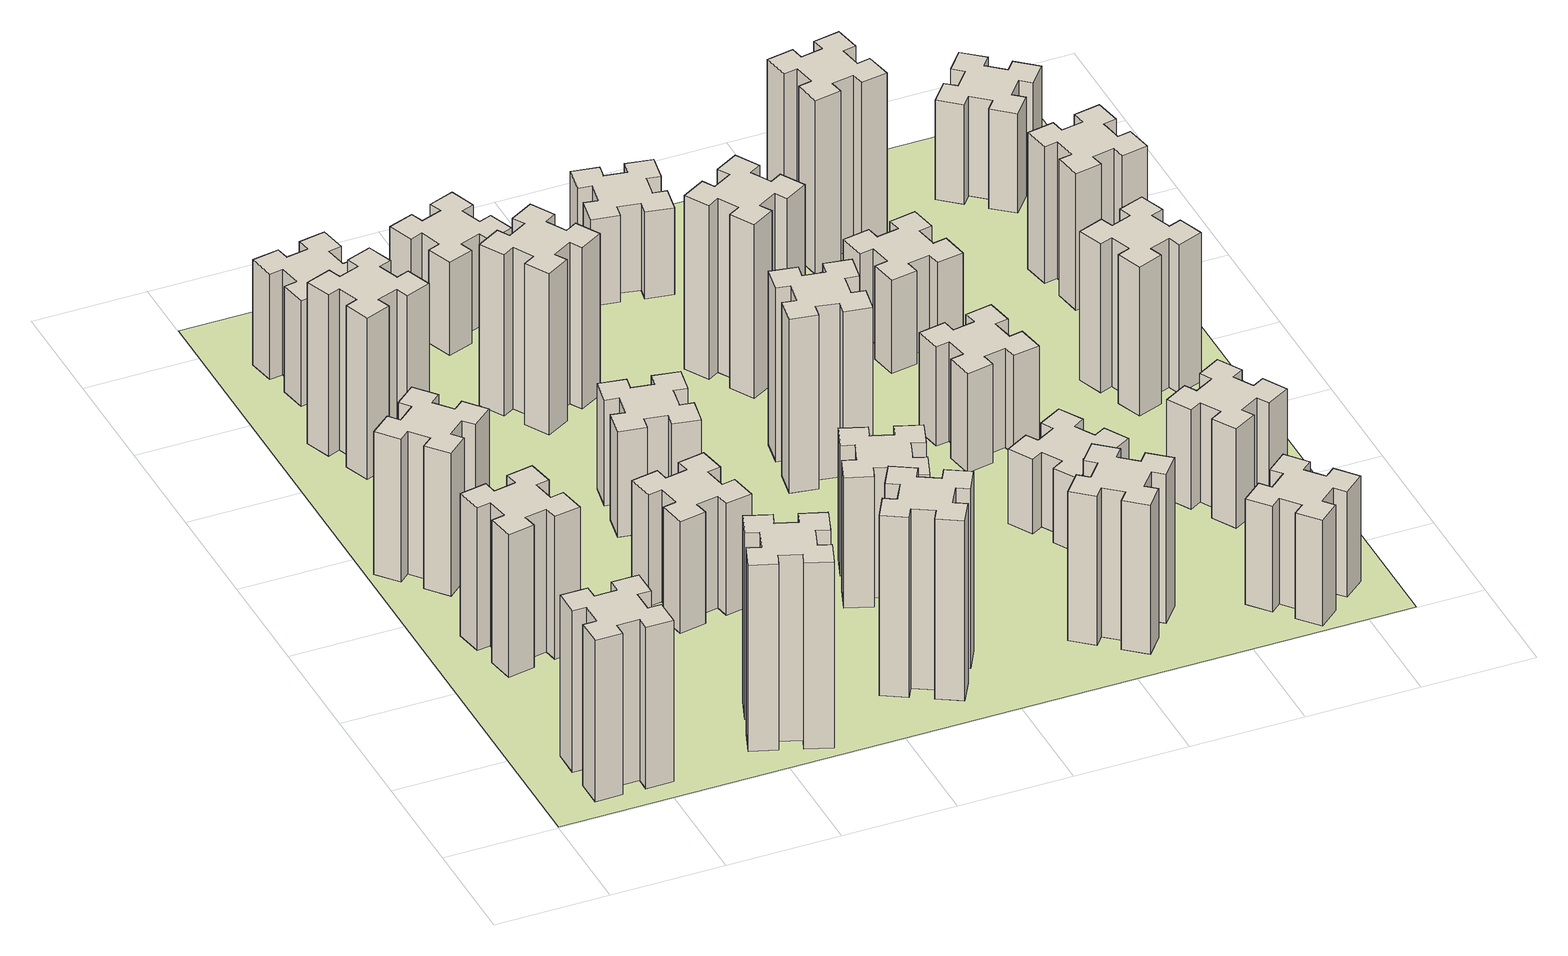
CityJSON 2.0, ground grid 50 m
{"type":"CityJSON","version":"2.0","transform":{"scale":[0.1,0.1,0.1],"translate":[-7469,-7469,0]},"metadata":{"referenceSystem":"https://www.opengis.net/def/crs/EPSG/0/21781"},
"CityObjects":{
"building1":{"type":"Building","attributes":{"class":"1000","function":"1000","usage":"1000","yearOfConstruction":2016,"roofType":"1000","measuredHeight":78,"storeysAboveGround":30,"storeysBelowGround":0},"geometry":[{"type":"Solid","lod":"1","boundaries":[[[[0,1,2,3,4,5,6,7,8,9,10,11,12,13,14,15,16,17,18,19]],[[17,16,20,21]],[[16,15,22,20]],[[15,14,23,22]],[[14,13,24,23]],[[13,12,25,24]],[[12,11,26,25]],[[11,10,27,26]],[[10,9,28,27]],[[9,8,29,28]],[[8,7,30,29]],[[7,6,31,30]],[[6,5,32,31]],[[5,4,33,32]],[[4,3,34,33]],[[3,2,35,34]],[[2,1,36,35]],[[1,0,37,36]],[[0,19,38,37]],[[19,18,39,38]],[[18,17,21,39]],[[24,25,26,27,28,29,30,31,32,33,34,35,36,37,38,39,21,20,22,23]]]]}]},
"building2":{"type":"Building","attributes":{"class":"1000","function":"1000","usage":"1000","yearOfConstruction":2016,"roofType":"1000","measuredHeight":69,"storeysAboveGround":30,"storeysBelowGround":0},"geometry":[{"type":"Solid","lod":"1","boundaries":[[[[40,41,42,43,44,45,46,47,48,49,50,51,52,53,54,55,56,57,58,59]],[[57,56,60,61]],[[56,55,62,60]],[[55,54,63,62]],[[54,53,64,63]],[[53,52,65,64]],[[52,51,66,65]],[[51,50,67,66]],[[50,49,68,67]],[[49,48,69,68]],[[48,47,70,69]],[[47,46,71,70]],[[46,45,72,71]],[[45,44,73,72]],[[44,43,74,73]],[[43,42,75,74]],[[42,41,76,75]],[[41,40,77,76]],[[40,59,78,77]],[[59,58,79,78]],[[58,57,61,79]],[[64,65,66,67,68,69,70,71,72,73,74,75,76,77,78,79,61,60,62,63]]]]}]},
"building3":{"type":"Building","attributes":{"class":"1000","function":"1000","usage":"1000","yearOfConstruction":2016,"roofType":"1000","measuredHeight":69,"storeysAboveGround":30,"storeysBelowGround":0},"geometry":[{"type":"Solid","lod":"1","boundaries":[[[[80,81,82,83,84,85,86,87,88,89,90,91,92,93,94,95,96,97,98,99]],[[97,96,100,101]],[[96,95,102,100]],[[95,94,103,102]],[[94,93,104,103]],[[93,92,105,104]],[[92,91,106,105]],[[91,90,107,106]],[[90,89,108,107]],[[89,88,109,108]],[[88,87,110,109]],[[87,86,111,110]],[[86,85,112,111]],[[85,84,113,112]],[[84,83,114,113]],[[83,82,115,114]],[[82,81,116,115]],[[81,80,117,116]],[[80,99,118,117]],[[99,98,119,118]],[[98,97,101,119]],[[104,105,106,107,108,109,110,111,112,113,114,115,116,117,118,119,101,100,102,103]]]]}]},
"building4":{"type":"Building","attributes":{"class":"1000","function":"1000","usage":"1000","yearOfConstruction":2016,"roofType":"1000","measuredHeight":78,"storeysAboveGround":30,"storeysBelowGround":0},"geometry":[{"type":"Solid","lod":"1","boundaries":[[[[120,121,122,123,124,125,126,127,128,129,130,131,132,133,134,135,136,137,138,139]],[[137,136,140,141]],[[136,135,142,140]],[[135,134,143,142]],[[134,133,144,143]],[[133,132,145,144]],[[132,131,146,145]],[[131,130,147,146]],[[130,129,148,147]],[[129,128,149,148]],[[128,127,150,149]],[[127,126,151,150]],[[126,125,152,151]],[[125,124,153,152]],[[124,123,154,153]],[[123,122,155,154]],[[122,121,156,155]],[[121,120,157,156]],[[120,139,158,157]],[[139,138,159,158]],[[138,137,141,159]],[[144,145,146,147,148,149,150,151,152,153,154,155,156,157,158,159,141,140,142,143]]]]}]},
"building5":{"type":"Building","attributes":{"class":"1000","function":"1000","usage":"1000","yearOfConstruction":2016,"roofType":"1000","measuredHeight":90,"storeysAboveGround":30,"storeysBelowGround":0},"geometry":[{"type":"Solid","lod":"1","boundaries":[[[[160,161,162,163,164,165,166,167,168,169,170,171,172,173,174,175,176,177,178,179]],[[177,176,180,181]],[[176,175,182,180]],[[175,174,183,182]],[[174,173,184,183]],[[173,172,185,184]],[[172,171,186,185]],[[171,170,187,186]],[[170,169,188,187]],[[169,168,189,188]],[[168,167,190,189]],[[167,166,191,190]],[[166,165,192,191]],[[165,164,193,192]],[[164,163,194,193]],[[163,162,195,194]],[[162,161,196,195]],[[161,160,197,196]],[[160,179,198,197]],[[179,178,199,198]],[[178,177,181,199]],[[184,185,186,187,188,189,190,191,192,193,194,195,196,197,198,199,181,180,182,183]]]]}]},
"building6":{"type":"Building","attributes":{"class":"1000","function":"1000","usage":"1000","yearOfConstruction":2016,"roofType":"1000","measuredHeight":51,"storeysAboveGround":30,"storeysBelowGround":0},"geometry":[{"type":"Solid","lod":"1","boundaries":[[[[200,201,202,203,204,205,206,207,208,209,210,211,212,213,214,215,216,217,218,219]],[[217,216,220,221]],[[216,215,222,220]],[[215,214,223,222]],[[214,213,224,223]],[[213,212,225,224]],[[212,211,226,225]],[[211,210,227,226]],[[210,209,228,227]],[[209,208,229,228]],[[208,207,230,229]],[[207,206,231,230]],[[206,205,232,231]],[[205,204,233,232]],[[204,203,234,233]],[[203,202,235,234]],[[202,201,236,235]],[[201,200,237,236]],[[200,219,238,237]],[[219,218,239,238]],[[218,217,221,239]],[[224,225,226,227,228,229,230,231,232,233,234,235,236,237,238,239,221,220,222,223]]]]}]},
"building7":{"type":"Building","attributes":{"class":"1000","function":"1000","usage":"1000","yearOfConstruction":2016,"roofType":"1000","measuredHeight":54,"storeysAboveGround":30,"storeysBelowGround":0},"geometry":[{"type":"Solid","lod":"1","boundaries":[[[[240,241,242,243,244,245,246,247,248,249,250,251,252,253,254,255,256,257,258,259]],[[257,256,260,261]],[[256,255,262,260]],[[255,254,263,262]],[[254,253,264,263]],[[253,252,265,264]],[[252,251,266,265]],[[251,250,267,266]],[[250,249,268,267]],[[249,248,269,268]],[[248,247,270,269]],[[247,246,271,270]],[[246,245,272,271]],[[245,244,273,272]],[[244,243,274,273]],[[243,242,275,274]],[[242,241,276,275]],[[241,240,277,276]],[[240,259,278,277]],[[259,258,279,278]],[[258,257,261,279]],[[264,265,266,267,268,269,270,271,272,273,274,275,276,277,278,279,261,260,262,263]]]]}]},
"building8":{"type":"Building","attributes":{"class":"1000","function":"1000","usage":"1000","yearOfConstruction":2016,"roofType":"1000","measuredHeight":51,"storeysAboveGround":30,"storeysBelowGround":0},"geometry":[{"type":"Solid","lod":"1","boundaries":[[[[280,281,282,283,284,285,286,287,288,289,290,291,292,293,294,295,296,297,298,299]],[[297,296,300,301]],[[296,295,302,300]],[[295,294,303,302]],[[294,293,304,303]],[[293,292,305,304]],[[292,291,306,305]],[[291,290,307,306]],[[290,289,308,307]],[[289,288,309,308]],[[288,287,310,309]],[[287,286,311,310]],[[286,285,312,311]],[[285,284,313,312]],[[284,283,314,313]],[[283,282,315,314]],[[282,281,316,315]],[[281,280,317,316]],[[280,299,318,317]],[[299,298,319,318]],[[298,297,301,319]],[[304,305,306,307,308,309,310,311,312,313,314,315,316,317,318,319,301,300,302,303]]]]}]},
"building9":{"type":"Building","attributes":{"class":"1000","function":"1000","usage":"1000","yearOfConstruction":2016,"roofType":"1000","measuredHeight":87,"storeysAboveGround":30,"storeysBelowGround":0},"geometry":[{"type":"Solid","lod":"1","boundaries":[[[[320,321,322,323,324,325,326,327,328,329,330,331,332,333,334,335,336,337,338,339]],[[337,336,340,341]],[[336,335,342,340]],[[335,334,343,342]],[[334,333,344,343]],[[333,332,345,344]],[[332,331,346,345]],[[331,330,347,346]],[[330,329,348,347]],[[329,328,349,348]],[[328,327,350,349]],[[327,326,351,350]],[[326,325,352,351]],[[325,324,353,352]],[[324,323,354,353]],[[323,322,355,354]],[[322,321,356,355]],[[321,320,357,356]],[[320,339,358,357]],[[339,338,359,358]],[[338,337,341,359]],[[344,345,346,347,348,349,350,351,352,353,354,355,356,357,358,359,341,340,342,343]]]]}]},
"building10":{"type":"Building","attributes":{"class":"1000","function":"1000","usage":"1000","yearOfConstruction":2016,"roofType":"1000","measuredHeight":78,"storeysAboveGround":30,"storeysBelowGround":0},"geometry":[{"type":"Solid","lod":"1","boundaries":[[[[360,361,362,363,364,365,366,367,368,369,370,371,372,373,374,375,376,377,378,379]],[[377,376,380,381]],[[376,375,382,380]],[[375,374,383,382]],[[374,373,384,383]],[[373,372,385,384]],[[372,371,386,385]],[[371,370,387,386]],[[370,369,388,387]],[[369,368,389,388]],[[368,367,390,389]],[[367,366,391,390]],[[366,365,392,391]],[[365,364,393,392]],[[364,363,394,393]],[[363,362,395,394]],[[362,361,396,395]],[[361,360,397,396]],[[360,379,398,397]],[[379,378,399,398]],[[378,377,381,399]],[[384,385,386,387,388,389,390,391,392,393,394,395,396,397,398,399,381,380,382,383]]]]}]},
"building11":{"type":"Building","attributes":{"class":"1000","function":"1000","usage":"1000","yearOfConstruction":2016,"roofType":"1000","measuredHeight":45,"storeysAboveGround":30,"storeysBelowGround":0},"geometry":[{"type":"Solid","lod":"1","boundaries":[[[[400,401,402,403,404,405,406,407,408,409,410,411,412,413,414,415,416,417,418,419]],[[417,416,420,421]],[[416,415,422,420]],[[415,414,423,422]],[[414,413,424,423]],[[413,412,425,424]],[[412,411,426,425]],[[411,410,427,426]],[[410,409,428,427]],[[409,408,429,428]],[[408,407,430,429]],[[407,406,431,430]],[[406,405,432,431]],[[405,404,433,432]],[[404,403,434,433]],[[403,402,435,434]],[[402,401,436,435]],[[401,400,437,436]],[[400,419,438,437]],[[419,418,439,438]],[[418,417,421,439]],[[424,425,426,427,428,429,430,431,432,433,434,435,436,437,438,439,421,420,422,423]]]]}]},
"building12":{"type":"Building","attributes":{"class":"1000","function":"1000","usage":"1000","yearOfConstruction":2016,"roofType":"1000","measuredHeight":63,"storeysAboveGround":30,"storeysBelowGround":0},"geometry":[{"type":"Solid","lod":"1","boundaries":[[[[440,441,442,443,444,445,446,447,448,449,450,451,452,453,454,455,456,457,458,459]],[[457,456,460,461]],[[456,455,462,460]],[[455,454,463,462]],[[454,453,464,463]],[[453,452,465,464]],[[452,451,466,465]],[[451,450,467,466]],[[450,449,468,467]],[[449,448,469,468]],[[448,447,470,469]],[[447,446,471,470]],[[446,445,472,471]],[[445,444,473,472]],[[444,443,474,473]],[[443,442,475,474]],[[442,441,476,475]],[[441,440,477,476]],[[440,459,478,477]],[[459,458,479,478]],[[458,457,461,479]],[[464,465,466,467,468,469,470,471,472,473,474,475,476,477,478,479,461,460,462,463]]]]}]},
"building13":{"type":"Building","attributes":{"class":"1000","function":"1000","usage":"1000","yearOfConstruction":2016,"roofType":"1000","measuredHeight":84,"storeysAboveGround":30,"storeysBelowGround":0},"geometry":[{"type":"Solid","lod":"1","boundaries":[[[[480,481,482,483,484,485,486,487,488,489,490,491,492,493,494,495,496,497,498,499]],[[497,496,500,501]],[[496,495,502,500]],[[495,494,503,502]],[[494,493,504,503]],[[493,492,505,504]],[[492,491,506,505]],[[491,490,507,506]],[[490,489,508,507]],[[489,488,509,508]],[[488,487,510,509]],[[487,486,511,510]],[[486,485,512,511]],[[485,484,513,512]],[[484,483,514,513]],[[483,482,515,514]],[[482,481,516,515]],[[481,480,517,516]],[[480,499,518,517]],[[499,498,519,518]],[[498,497,501,519]],[[504,505,506,507,508,509,510,511,512,513,514,515,516,517,518,519,501,500,502,503]]]]}]},
"building14":{"type":"Building","attributes":{"class":"1000","function":"1000","usage":"1000","yearOfConstruction":2016,"roofType":"1000","measuredHeight":72,"storeysAboveGround":30,"storeysBelowGround":0},"geometry":[{"type":"Solid","lod":"1","boundaries":[[[[520,521,522,523,524,525,526,527,528,529,530,531,532,533,534,535,536,537,538,539]],[[537,536,540,541]],[[536,535,542,540]],[[535,534,543,542]],[[534,533,544,543]],[[533,532,545,544]],[[532,531,546,545]],[[531,530,547,546]],[[530,529,548,547]],[[529,528,549,548]],[[528,527,550,549]],[[527,526,551,550]],[[526,525,552,551]],[[525,524,553,552]],[[524,523,554,553]],[[523,522,555,554]],[[522,521,556,555]],[[521,520,557,556]],[[520,539,558,557]],[[539,538,559,558]],[[538,537,541,559]],[[544,545,546,547,548,549,550,551,552,553,554,555,556,557,558,559,541,540,542,543]]]]}]},
"building15":{"type":"Building","attributes":{"class":"1000","function":"1000","usage":"1000","yearOfConstruction":2016,"roofType":"1000","measuredHeight":84,"storeysAboveGround":30,"storeysBelowGround":0},"geometry":[{"type":"Solid","lod":"1","boundaries":[[[[560,561,562,563,564,565,566,567,568,569,570,571,572,573,574,575,576,577,578,579]],[[577,576,580,581]],[[576,575,582,580]],[[575,574,583,582]],[[574,573,584,583]],[[573,572,585,584]],[[572,571,586,585]],[[571,570,587,586]],[[570,569,588,587]],[[569,568,589,588]],[[568,567,590,589]],[[567,566,591,590]],[[566,565,592,591]],[[565,564,593,592]],[[564,563,594,593]],[[563,562,595,594]],[[562,561,596,595]],[[561,560,597,596]],[[560,579,598,597]],[[579,578,599,598]],[[578,577,581,599]],[[584,585,586,587,588,589,590,591,592,593,594,595,596,597,598,599,581,580,582,583]]]]}]},
"building16":{"type":"Building","attributes":{"class":"1000","function":"1000","usage":"1000","yearOfConstruction":2016,"roofType":"1000","measuredHeight":42,"storeysAboveGround":30,"storeysBelowGround":0},"geometry":[{"type":"Solid","lod":"1","boundaries":[[[[600,601,602,603,604,605,606,607,608,609,610,611,612,613,614,615,616,617,618,619]],[[617,616,620,621]],[[616,615,622,620]],[[615,614,623,622]],[[614,613,624,623]],[[613,612,625,624]],[[612,611,626,625]],[[611,610,627,626]],[[610,609,628,627]],[[609,608,629,628]],[[608,607,630,629]],[[607,606,631,630]],[[606,605,632,631]],[[605,604,633,632]],[[604,603,634,633]],[[603,602,635,634]],[[602,601,636,635]],[[601,600,637,636]],[[600,619,638,637]],[[619,618,639,638]],[[618,617,621,639]],[[624,625,626,627,628,629,630,631,632,633,634,635,636,637,638,639,621,620,622,623]]]]}]},
"building17":{"type":"Building","attributes":{"class":"1000","function":"1000","usage":"1000","yearOfConstruction":2016,"roofType":"1000","measuredHeight":36,"storeysAboveGround":30,"storeysBelowGround":0},"geometry":[{"type":"Solid","lod":"1","boundaries":[[[[640,641,642,643,644,645,646,647,648,649,650,651,652,653,654,655,656,657,658,659]],[[657,656,660,661]],[[656,655,662,660]],[[655,654,663,662]],[[654,653,664,663]],[[653,652,665,664]],[[652,651,666,665]],[[651,650,667,666]],[[650,649,668,667]],[[649,648,669,668]],[[648,647,670,669]],[[647,646,671,670]],[[646,645,672,671]],[[645,644,673,672]],[[644,643,674,673]],[[643,642,675,674]],[[642,641,676,675]],[[641,640,677,676]],[[640,659,678,677]],[[659,658,679,678]],[[658,657,661,679]],[[664,665,666,667,668,669,670,671,672,673,674,675,676,677,678,679,661,660,662,663]]]]}]},
"building18":{"type":"Building","attributes":{"class":"1000","function":"1000","usage":"1000","yearOfConstruction":2016,"roofType":"1000","measuredHeight":48,"storeysAboveGround":30,"storeysBelowGround":0},"geometry":[{"type":"Solid","lod":"1","boundaries":[[[[680,681,682,683,684,685,686,687,688,689,690,691,692,693,694,695,696,697,698,699]],[[697,696,700,701]],[[696,695,702,700]],[[695,694,703,702]],[[694,693,704,703]],[[693,692,705,704]],[[692,691,706,705]],[[691,690,707,706]],[[690,689,708,707]],[[689,688,709,708]],[[688,687,710,709]],[[687,686,711,710]],[[686,685,712,711]],[[685,684,713,712]],[[684,683,714,713]],[[683,682,715,714]],[[682,681,716,715]],[[681,680,717,716]],[[680,699,718,717]],[[699,698,719,718]],[[698,697,701,719]],[[704,705,706,707,708,709,710,711,712,713,714,715,716,717,718,719,701,700,702,703]]]]}]},
"building19":{"type":"Building","attributes":{"class":"1000","function":"1000","usage":"1000","yearOfConstruction":2016,"roofType":"1000","measuredHeight":45,"storeysAboveGround":30,"storeysBelowGround":0},"geometry":[{"type":"Solid","lod":"1","boundaries":[[[[720,721,722,723,724,725,726,727,728,729,730,731,732,733,734,735,736,737,738,739]],[[737,736,740,741]],[[736,735,742,740]],[[735,734,743,742]],[[734,733,744,743]],[[733,732,745,744]],[[732,731,746,745]],[[731,730,747,746]],[[730,729,748,747]],[[729,728,749,748]],[[728,727,750,749]],[[727,726,751,750]],[[726,725,752,751]],[[725,724,753,752]],[[724,723,754,753]],[[723,722,755,754]],[[722,721,756,755]],[[721,720,757,756]],[[720,739,758,757]],[[739,738,759,758]],[[738,737,741,759]],[[744,745,746,747,748,749,750,751,752,753,754,755,756,757,758,759,741,740,742,743]]]]}]},
"building20":{"type":"Building","attributes":{"class":"1000","function":"1000","usage":"1000","yearOfConstruction":2016,"roofType":"1000","measuredHeight":51,"storeysAboveGround":30,"storeysBelowGround":0},"geometry":[{"type":"Solid","lod":"1","boundaries":[[[[760,761,762,763,764,765,766,767,768,769,770,771,772,773,774,775,776,777,778,779]],[[777,776,780,781]],[[776,775,782,780]],[[775,774,783,782]],[[774,773,784,783]],[[773,772,785,784]],[[772,771,786,785]],[[771,770,787,786]],[[770,769,788,787]],[[769,768,789,788]],[[768,767,790,789]],[[767,766,791,790]],[[766,765,792,791]],[[765,764,793,792]],[[764,763,794,793]],[[763,762,795,794]],[[762,761,796,795]],[[761,760,797,796]],[[760,779,798,797]],[[779,778,799,798]],[[778,777,781,799]],[[784,785,786,787,788,789,790,791,792,793,794,795,796,797,798,799,781,780,782,783]]]]}]},
"building21":{"type":"Building","attributes":{"class":"1000","function":"1000","usage":"1000","yearOfConstruction":2016,"roofType":"1000","measuredHeight":84,"storeysAboveGround":30,"storeysBelowGround":0},"geometry":[{"type":"Solid","lod":"1","boundaries":[[[[800,801,802,803,804,805,806,807,808,809,810,811,812,813,814,815,816,817,818,819]],[[817,816,820,821]],[[816,815,822,820]],[[815,814,823,822]],[[814,813,824,823]],[[813,812,825,824]],[[812,811,826,825]],[[811,810,827,826]],[[810,809,828,827]],[[809,808,829,828]],[[808,807,830,829]],[[807,806,831,830]],[[806,805,832,831]],[[805,804,833,832]],[[804,803,834,833]],[[803,802,835,834]],[[802,801,836,835]],[[801,800,837,836]],[[800,819,838,837]],[[819,818,839,838]],[[818,817,821,839]],[[824,825,826,827,828,829,830,831,832,833,834,835,836,837,838,839,821,820,822,823]]]]}]},
"building22":{"type":"Building","attributes":{"class":"1000","function":"1000","usage":"1000","yearOfConstruction":2016,"roofType":"1000","measuredHeight":48,"storeysAboveGround":30,"storeysBelowGround":0},"geometry":[{"type":"Solid","lod":"1","boundaries":[[[[840,841,842,843,844,845,846,847,848,849,850,851,852,853,854,855,856,857,858,859]],[[857,856,860,861]],[[856,855,862,860]],[[855,854,863,862]],[[854,853,864,863]],[[853,852,865,864]],[[852,851,866,865]],[[851,850,867,866]],[[850,849,868,867]],[[849,848,869,868]],[[848,847,870,869]],[[847,846,871,870]],[[846,845,872,871]],[[845,844,873,872]],[[844,843,874,873]],[[843,842,875,874]],[[842,841,876,875]],[[841,840,877,876]],[[840,859,878,877]],[[859,858,879,878]],[[858,857,861,879]],[[864,865,866,867,868,869,870,871,872,873,874,875,876,877,878,879,861,860,862,863]]]]}]},
"building23":{"type":"Building","attributes":{"class":"1000","function":"1000","usage":"1000","yearOfConstruction":2016,"roofType":"1000","measuredHeight":72,"storeysAboveGround":30,"storeysBelowGround":0},"geometry":[{"type":"Solid","lod":"1","boundaries":[[[[880,881,882,883,884,885,886,887,888,889,890,891,892,893,894,895,896,897,898,899]],[[897,896,900,901]],[[896,895,902,900]],[[895,894,903,902]],[[894,893,904,903]],[[893,892,905,904]],[[892,891,906,905]],[[891,890,907,906]],[[890,889,908,907]],[[889,888,909,908]],[[888,887,910,909]],[[887,886,911,910]],[[886,885,912,911]],[[885,884,913,912]],[[884,883,914,913]],[[883,882,915,914]],[[882,881,916,915]],[[881,880,917,916]],[[880,899,918,917]],[[899,898,919,918]],[[898,897,901,919]],[[904,905,906,907,908,909,910,911,912,913,914,915,916,917,918,919,901,900,902,903]]]]}]},
"building24":{"type":"Building","attributes":{"class":"1000","function":"1000","usage":"1000","yearOfConstruction":2016,"roofType":"1000","measuredHeight":66,"storeysAboveGround":30,"storeysBelowGround":0},"geometry":[{"type":"Solid","lod":"1","boundaries":[[[[920,921,922,923,924,925,926,927,928,929,930,931,932,933,934,935,936,937,938,939]],[[937,936,940,941]],[[936,935,942,940]],[[935,934,943,942]],[[934,933,944,943]],[[933,932,945,944]],[[932,931,946,945]],[[931,930,947,946]],[[930,929,948,947]],[[929,928,949,948]],[[928,927,950,949]],[[927,926,951,950]],[[926,925,952,951]],[[925,924,953,952]],[[924,923,954,953]],[[923,922,955,954]],[[922,921,956,955]],[[921,920,957,956]],[[920,939,958,957]],[[939,938,959,958]],[[938,937,941,959]],[[944,945,946,947,948,949,950,951,952,953,954,955,956,957,958,959,941,940,942,943]]]]}]},
"building25":{"type":"Building","attributes":{"class":"1000","function":"1000","usage":"1000","yearOfConstruction":2016,"roofType":"1000","measuredHeight":48,"storeysAboveGround":30,"storeysBelowGround":0},"geometry":[{"type":"Solid","lod":"1","boundaries":[[[[960,961,962,963,964,965,966,967,968,969,970,971,972,973,974,975,976,977,978,979]],[[977,976,980,981]],[[976,975,982,980]],[[975,974,983,982]],[[974,973,984,983]],[[973,972,985,984]],[[972,971,986,985]],[[971,970,987,986]],[[970,969,988,987]],[[969,968,989,988]],[[968,967,990,989]],[[967,966,991,990]],[[966,965,992,991]],[[965,964,993,992]],[[964,963,994,993]],[[963,962,995,994]],[[962,961,996,995]],[[961,960,997,996]],[[960,979,998,997]],[[979,978,999,998]],[[978,977,981,999]],[[984,985,986,987,988,989,990,991,992,993,994,995,996,997,998,999,981,980,982,983]]]]}]},
"landuse1":{"type":"LandUse","attributes":{"name":"plot1","function":"1010"},"geometry":[{"type":"MultiSurface","lod":"1","boundaries":[[[1000,1001,1002,1003]]]}]}
},
"vertices":[
[265,325,0],[265,225,0],[205,225,0],[205,105,0],[325,105,0],[325,165,0],[425,165,0],[425,105,0],[545,105,0],[545,225,0],[485,225,0],[485,325,0],[545,325,0],[545,445,0],[425,445,0],[425,385,0],[325,385,0],[325,445,0],[205,445,0],[205,325,0],[325,385,780],[325,445,780],[425,385,780],[425,445,780],[545,445,780],[545,325,780],[485,325,780],[485,225,780],[545,225,780],[545,105,780],[425,105,780],[425,165,780],[325,165,780],[325,105,780],[205,105,780],[205,225,780],[265,225,780],[265,325,780],[205,325,780],[205,445,780],
[492,1185,0],[475,1284,0],[534,1294,0],[513,1412,0],[395,1391,0],[405,1332,0],[307,1315,0],[297,1374,0],[178,1353,0],[199,1235,0],[258,1245,0],[276,1147,0],[217,1137,0],[237,1018,0],[356,1039,0],[345,1098,0],[444,1116,0],[454,1057,0],[572,1077,0],[551,1196,0],[444,1116,690],[454,1057,690],[345,1098,690],[356,1039,690],[237,1018,690],[217,1137,690],[276,1147,690],[258,1245,690],[199,1235,690],[178,1353,690],[297,1374,690],[307,1315,690],[405,1332,690],[395,1391,690],[513,1412,690],[534,1294,690],[475,1284,690],[492,1185,690],[551,1196,690],[572,1077,690],
[308,1739,0],[384,1803,0],[423,1757,0],[515,1834,0],[438,1926,0],[392,1888,0],[327,1964,0],[373,2003,0],[296,2095,0],[204,2018,0],[243,1972,0],[166,1907,0],[128,1953,0],[36,1876,0],[113,1784,0],[159,1823,0],[223,1746,0],[177,1708,0],[254,1616,0],[346,1693,0],[223,1746,690],[177,1708,690],[159,1823,690],[113,1784,690],[36,1876,690],[128,1953,690],[166,1907,690],[243,1972,690],[204,2018,690],[296,2095,690],[373,2003,690],[327,1964,690],[392,1888,690],[438,1926,690],[515,1834,690],[423,1757,690],[384,1803,690],[308,1739,690],[346,1693,690],[254,1616,690],
[385,2816,0],[291,2782,0],[270,2838,0],[157,2797,0],[199,2684,0],[255,2705,0],[289,2611,0],[233,2590,0],[274,2477,0],[387,2519,0],[366,2575,0],[460,2609,0],[480,2553,0],[593,2594,0],[552,2707,0],[496,2686,0],[462,2780,0],[518,2800,0],[477,2913,0],[364,2872,0],[462,2780,780],[518,2800,780],[496,2686,780],[552,2707,780],[593,2594,780],[480,2553,780],[460,2609,780],[366,2575,780],[387,2519,780],[274,2477,780],[233,2590,780],[289,2611,780],[255,2705,780],[199,2684,780],[157,2797,780],[270,2838,780],[291,2782,780],[385,2816,780],[364,2872,780],[477,2913,780],
[1029,360,0],[995,266,0],[939,287,0],[897,174,0],[1010,133,0],[1031,189,0],[1125,155,0],[1104,99,0],[1217,57,0],[1258,170,0],[1202,191,0],[1236,285,0],[1292,264,0],[1333,377,0],[1220,418,0],[1200,362,0],[1106,396,0],[1127,452,0],[1014,493,0],[973,380,0],[1106,396,900],[1127,452,900],[1200,362,900],[1220,418,900],[1333,377,900],[1292,264,900],[1236,285,900],[1202,191,900],[1258,170,900],[1217,57,900],[1104,99,900],[1125,155,900],[1031,189,900],[1010,133,900],[897,174,900],[939,287,900],[995,266,900],[1029,360,900],[973,380,900],[1014,493,900],
[258,3265,0],[276,3167,0],[217,3157,0],[237,3038,0],[356,3059,0],[345,3118,0],[444,3136,0],[454,3077,0],[572,3097,0],[551,3216,0],[492,3205,0],[475,3304,0],[534,3314,0],[513,3432,0],[395,3411,0],[405,3352,0],[307,3335,0],[297,3394,0],[178,3373,0],[199,3255,0],[307,3335,510],[297,3394,510],[405,3352,510],[395,3411,510],[513,3432,510],[534,3314,510],[475,3304,510],[492,3205,510],[551,3216,510],[572,3097,510],[454,3077,510],[444,3136,510],[345,3118,510],[356,3059,510],[237,3038,510],[217,3157,510],[276,3167,510],[258,3265,510],[199,3255,510],[178,3373,510],
[1232,1185,0],[1215,1284,0],[1274,1294,0],[1253,1412,0],[1135,1391,0],[1145,1332,0],[1047,1315,0],[1037,1374,0],[918,1353,0],[939,1235,0],[998,1245,0],[1016,1147,0],[957,1137,0],[977,1018,0],[1096,1039,0],[1085,1098,0],[1184,1116,0],[1194,1057,0],[1312,1077,0],[1291,1196,0],[1184,1116,540],[1194,1057,540],[1085,1098,540],[1096,1039,540],[977,1018,540],[957,1137,540],[1016,1147,540],[998,1245,540],[939,1235,540],[918,1353,540],[1037,1374,540],[1047,1315,540],[1145,1332,540],[1135,1391,540],[1253,1412,540],[1274,1294,540],[1215,1284,540],[1232,1185,540],[1291,1196,540],[1312,1077,540],
[1315,1787,0],[1332,1885,0],[1391,1875,0],[1412,1993,0],[1294,2014,0],[1284,1955,0],[1185,1972,0],[1196,2031,0],[1077,2052,0],[1057,1934,0],[1116,1924,0],[1098,1825,0],[1039,1836,0],[1018,1717,0],[1137,1697,0],[1147,1756,0],[1245,1738,0],[1235,1679,0],[1353,1658,0],[1374,1777,0],[1245,1738,510],[1235,1679,510],[1147,1756,510],[1137,1697,510],[1018,1717,510],[1039,1836,510],[1098,1825,510],[1116,1924,510],[1057,1934,510],[1077,2052,510],[1196,2031,510],[1185,1972,510],[1284,1955,510],[1294,2014,510],[1412,1993,510],[1391,1875,510],[1332,1885,510],[1315,1787,510],[1374,1777,510],[1353,1658,510],
[1657,305,0],[1744,255,0],[1714,203,0],[1818,143,0],[1878,247,0],[1826,277,0],[1876,364,0],[1928,334,0],[1988,438,0],[1884,498,0],[1854,446,0],[1767,496,0],[1797,548,0],[1693,608,0],[1633,504,0],[1685,474,0],[1635,387,0],[1583,417,0],[1523,313,0],[1627,253,0],[1635,387,870],[1583,417,870],[1685,474,870],[1633,504,870],[1693,608,870],[1797,548,870],[1767,496,870],[1854,446,870],[1884,498,870],[1988,438,870],[1928,334,870],[1876,364,870],[1826,277,870],[1878,247,870],[1818,143,870],[1714,203,870],[1744,255,870],[1657,305,870],[1627,253,870],[1523,313,870],
[1236,2707,0],[1186,2794,0],[1238,2824,0],[1178,2928,0],[1074,2868,0],[1104,2816,0],[1017,2766,0],[987,2818,0],[883,2758,0],[943,2654,0],[995,2684,0],[1045,2597,0],[993,2567,0],[1053,2463,0],[1157,2523,0],[1127,2575,0],[1214,2625,0],[1244,2573,0],[1348,2633,0],[1288,2737,0],[1214,2625,780],[1244,2573,780],[1127,2575,780],[1157,2523,780],[1053,2463,780],[993,2567,780],[1045,2597,780],[995,2684,780],[943,2654,780],[883,2758,780],[987,2818,780],[1017,2766,780],[1104,2816,780],[1074,2868,780],[1178,2928,780],[1238,2824,780],[1186,2794,780],[1236,2707,780],[1288,2737,780],[1348,2633,780],
[1136,3326,0],[1102,3420,0],[1158,3440,0],[1117,3553,0],[1004,3512,0],[1025,3456,0],[931,3422,0],[910,3478,0],[797,3437,0],[839,3324,0],[895,3345,0],[929,3251,0],[873,3230,0],[914,3117,0],[1027,3159,0],[1006,3215,0],[1100,3249,0],[1120,3193,0],[1233,3234,0],[1192,3347,0],[1100,3249,450],[1120,3193,450],[1006,3215,450],[1027,3159,450],[914,3117,450],[873,3230,450],[929,3251,450],[895,3345,450],[839,3324,450],[797,3437,450],[910,3478,450],[931,3422,450],[1025,3456,450],[1004,3512,450],[1117,3553,450],[1158,3440,450],[1102,3420,450],[1136,3326,450],[1192,3347,450],[1233,3234,450],
[1940,1102,0],[1846,1136,0],[1867,1192,0],[1754,1233,0],[1713,1120,0],[1769,1100,0],[1735,1006,0],[1679,1027,0],[1637,914,0],[1750,873,0],[1771,929,0],[1865,895,0],[1844,839,0],[1957,797,0],[1998,910,0],[1942,931,0],[1976,1025,0],[2032,1004,0],[2073,1117,0],[1960,1158,0],[1976,1025,630],[2032,1004,630],[1942,931,630],[1998,910,630],[1957,797,630],[1844,839,630],[1865,895,630],[1771,929,630],[1750,873,630],[1637,914,630],[1679,1027,630],[1735,1006,630],[1769,1100,630],[1713,1120,630],[1754,1233,630],[1867,1192,630],[1846,1136,630],[1940,1102,630],[1960,1158,630],[2073,1117,630],
[1856,1924,0],[1838,1825,0],[1779,1836,0],[1758,1717,0],[1877,1697,0],[1887,1756,0],[1985,1738,0],[1975,1679,0],[2093,1658,0],[2114,1777,0],[2055,1787,0],[2072,1885,0],[2131,1875,0],[2152,1993,0],[2034,2014,0],[2024,1955,0],[1925,1972,0],[1936,2031,0],[1817,2052,0],[1797,1934,0],[1925,1972,840],[1936,2031,840],[2024,1955,840],[2034,2014,840],[2152,1993,840],[2131,1875,840],[2072,1885,840],[2055,1787,840],[2114,1777,840],[2093,1658,840],[1975,1679,840],[1985,1738,840],[1887,1756,840],[1877,1697,840],[1758,1717,840],[1779,1836,840],[1838,1825,840],[1856,1924,840],[1797,1934,840],[1817,2052,840],
[2486,323,0],[2563,259,0],[2524,213,0],[2616,136,0],[2693,228,0],[2647,266,0],[2712,343,0],[2758,304,0],[2835,396,0],[2743,473,0],[2704,427,0],[2628,492,0],[2666,538,0],[2574,615,0],[2497,523,0],[2543,484,0],[2479,408,0],[2433,446,0],[2356,354,0],[2448,277,0],[2479,408,720],[2433,446,720],[2543,484,720],[2497,523,720],[2574,615,720],[2666,538,720],[2628,492,720],[2704,427,720],[2743,473,720],[2835,396,720],[2758,304,720],[2712,343,720],[2647,266,720],[2693,228,720],[2616,136,720],[2524,213,720],[2563,259,720],[2486,323,720],[2448,277,720],[2356,354,720],
[1967,2475,0],[2054,2525,0],[2084,2473,0],[2188,2533,0],[2128,2637,0],[2076,2607,0],[2026,2694,0],[2078,2724,0],[2018,2828,0],[1914,2768,0],[1944,2716,0],[1857,2666,0],[1827,2718,0],[1723,2658,0],[1783,2554,0],[1835,2584,0],[1885,2497,0],[1833,2467,0],[1893,2363,0],[1997,2423,0],[1885,2497,840],[1833,2467,840],[1835,2584,840],[1783,2554,840],[1723,2658,840],[1827,2718,840],[1857,2666,840],[1944,2716,840],[1914,2768,840],[2018,2828,840],[2078,2724,840],[2026,2694,840],[2076,2607,840],[2128,2637,840],[2188,2533,840],[2084,2473,840],[2054,2525,840],[1967,2475,840],[1997,2423,840],[1893,2363,840],
[1687,3236,0],[1785,3218,0],[1775,3159,0],[1893,3138,0],[1914,3257,0],[1855,3267,0],[1872,3365,0],[1931,3355,0],[1952,3473,0],[1834,3494,0],[1824,3435,0],[1725,3452,0],[1736,3511,0],[1617,3532,0],[1597,3414,0],[1656,3404,0],[1638,3305,0],[1579,3316,0],[1558,3197,0],[1677,3177,0],[1638,3305,420],[1579,3316,420],[1656,3404,420],[1597,3414,420],[1617,3532,420],[1736,3511,420],[1725,3452,420],[1824,3435,420],[1834,3494,420],[1952,3473,420],[1931,3355,420],[1872,3365,420],[1855,3267,420],[1914,3257,420],[1893,3138,420],[1775,3159,420],[1785,3218,420],[1687,3236,420],[1677,3177,420],[1558,3197,420],
[2575,1104,0],[2625,1017,0],[2573,987,0],[2633,883,0],[2737,943,0],[2707,995,0],[2794,1045,0],[2824,993,0],[2928,1053,0],[2868,1157,0],[2816,1127,0],[2766,1214,0],[2818,1244,0],[2758,1348,0],[2654,1288,0],[2684,1236,0],[2597,1186,0],[2567,1238,0],[2463,1178,0],[2523,1074,0],[2597,1186,360],[2567,1238,360],[2684,1236,360],[2654,1288,360],[2758,1348,360],[2818,1244,360],[2766,1214,360],[2816,1127,360],[2868,1157,360],[2928,1053,360],[2824,993,360],[2794,1045,360],[2707,995,360],[2737,943,360],[2633,883,360],[2573,987,360],[2625,1017,360],[2575,1104,360],[2523,1074,360],[2463,1178,360],
[2625,1872,0],[2527,1855,0],[2517,1914,0],[2398,1893,0],[2419,1775,0],[2478,1785,0],[2496,1687,0],[2437,1677,0],[2457,1558,0],[2576,1579,0],[2565,1638,0],[2664,1656,0],[2674,1597,0],[2792,1617,0],[2771,1736,0],[2712,1725,0],[2695,1824,0],[2754,1834,0],[2733,1952,0],[2615,1931,0],[2695,1824,480],[2754,1834,480],[2712,1725,480],[2771,1736,480],[2792,1617,480],[2674,1597,480],[2664,1656,480],[2565,1638,480],[2576,1579,480],[2457,1558,480],[2437,1677,480],[2496,1687,480],[2478,1785,480],[2419,1775,480],[2398,1893,480],[2517,1914,480],[2527,1855,480],[2625,1872,480],[2615,1931,480],[2733,1952,480],
[2565,2378,0],[2664,2396,0],[2674,2337,0],[2792,2357,0],[2771,2476,0],[2712,2465,0],[2695,2564,0],[2754,2574,0],[2733,2692,0],[2615,2671,0],[2625,2612,0],[2527,2595,0],[2517,2654,0],[2398,2633,0],[2419,2515,0],[2478,2525,0],[2496,2427,0],[2437,2417,0],[2457,2298,0],[2576,2319,0],[2496,2427,450],[2437,2417,450],[2478,2525,450],[2419,2515,450],[2398,2633,450],[2517,2654,450],[2527,2595,450],[2625,2612,450],[2615,2671,450],[2733,2692,450],[2754,2574,450],[2695,2564,450],[2712,2465,450],[2771,2476,450],[2792,2357,450],[2674,2337,450],[2664,2396,450],[2565,2378,450],[2576,2319,450],[2457,2298,450],
[3368,159,0],[3444,223,0],[3483,177,0],[3575,254,0],[3498,346,0],[3452,308,0],[3387,384,0],[3433,423,0],[3356,515,0],[3264,438,0],[3303,392,0],[3226,327,0],[3188,373,0],[3096,296,0],[3173,204,0],[3219,243,0],[3283,166,0],[3237,128,0],[3314,36,0],[3406,113,0],[3283,166,510],[3237,128,510],[3219,243,510],[3173,204,510],[3096,296,510],[3188,373,510],[3226,327,510],[3303,392,510],[3264,438,510],[3356,515,510],[3433,423,510],[3387,384,510],[3452,308,510],[3498,346,510],[3575,254,510],[3483,177,510],[3444,223,510],[3368,159,510],[3406,113,510],[3314,36,510],
[2478,3265,0],[2496,3167,0],[2437,3157,0],[2457,3038,0],[2576,3059,0],[2565,3118,0],[2664,3136,0],[2674,3077,0],[2792,3097,0],[2771,3216,0],[2712,3205,0],[2695,3304,0],[2754,3314,0],[2733,3432,0],[2615,3411,0],[2625,3352,0],[2527,3335,0],[2517,3394,0],[2398,3373,0],[2419,3255,0],[2527,3335,840],[2517,3394,840],[2625,3352,840],[2615,3411,840],[2733,3432,840],[2754,3314,840],[2695,3304,840],[2712,3205,840],[2771,3216,840],[2792,3097,840],[2674,3077,840],[2664,3136,840],[2565,3118,840],[2576,3059,840],[2457,3038,840],[2437,3157,840],[2496,3167,840],[2478,3265,840],[2419,3255,840],[2398,3373,840],
[3456,1027,0],[3406,1114,0],[3458,1144,0],[3398,1248,0],[3294,1188,0],[3324,1136,0],[3237,1086,0],[3207,1138,0],[3103,1078,0],[3163,974,0],[3215,1004,0],[3265,917,0],[3213,887,0],[3273,783,0],[3377,843,0],[3347,895,0],[3434,945,0],[3464,893,0],[3568,953,0],[3508,1057,0],[3434,945,480],[3464,893,480],[3347,895,480],[3377,843,480],[3273,783,480],[3213,887,480],[3265,917,480],[3215,1004,480],[3163,974,480],[3103,1078,480],[3207,1138,480],[3237,1086,480],[3324,1136,480],[3294,1188,480],[3398,1248,480],[3458,1144,480],[3406,1114,480],[3456,1027,480],[3508,1057,480],[3568,953,480],
[3456,1846,0],[3422,1940,0],[3478,1960,0],[3437,2073,0],[3324,2032,0],[3345,1976,0],[3251,1942,0],[3230,1998,0],[3117,1957,0],[3159,1844,0],[3215,1865,0],[3249,1771,0],[3193,1750,0],[3234,1637,0],[3347,1679,0],[3326,1735,0],[3420,1769,0],[3440,1713,0],[3553,1754,0],[3512,1867,0],[3420,1769,720],[3440,1713,720],[3326,1735,720],[3347,1679,720],[3234,1637,720],[3193,1750,720],[3249,1771,720],[3215,1865,720],[3159,1844,720],[3117,1957,720],[3230,1998,720],[3251,1942,720],[3345,1976,720],[3324,2032,720],[3437,2073,720],[3478,1960,720],[3422,1940,720],[3456,1846,720],[3512,1867,720],[3553,1754,720],
[3318,2625,0],[3336,2527,0],[3277,2517,0],[3297,2398,0],[3416,2419,0],[3405,2478,0],[3504,2496,0],[3514,2437,0],[3632,2457,0],[3611,2576,0],[3552,2565,0],[3535,2664,0],[3594,2674,0],[3573,2792,0],[3455,2771,0],[3465,2712,0],[3367,2695,0],[3357,2754,0],[3238,2733,0],[3259,2615,0],[3367,2695,660],[3357,2754,660],[3465,2712,660],[3455,2771,660],[3573,2792,660],[3594,2674,660],[3535,2664,660],[3552,2565,660],[3611,2576,660],[3632,2457,660],[3514,2437,660],[3504,2496,660],[3405,2478,660],[3416,2419,660],[3297,2398,660],[3277,2517,660],[3336,2527,660],[3318,2625,660],[3259,2615,660],[3238,2733,660],
[3444,3387,0],[3368,3452,0],[3406,3498,0],[3314,3575,0],[3237,3483,0],[3283,3444,0],[3219,3368,0],[3173,3406,0],[3096,3314,0],[3188,3237,0],[3226,3283,0],[3303,3219,0],[3264,3173,0],[3356,3096,0],[3433,3188,0],[3387,3226,0],[3452,3303,0],[3498,3264,0],[3575,3356,0],[3483,3433,0],[3452,3303,480],[3498,3264,480],[3387,3226,480],[3433,3188,480],[3356,3096,480],[3264,3173,480],[3303,3219,480],[3226,3283,480],[3188,3237,480],[3096,3314,480],[3173,3406,480],[3219,3368,480],[3283,3444,480],[3237,3483,480],[3314,3575,480],[3406,3498,480],[3368,3452,480],[3444,3387,480],[3483,3433,480],[3575,3356,480],
[5,3705,0],[3705,3705,0],[3705,5,0],[5,5,0]
]}
